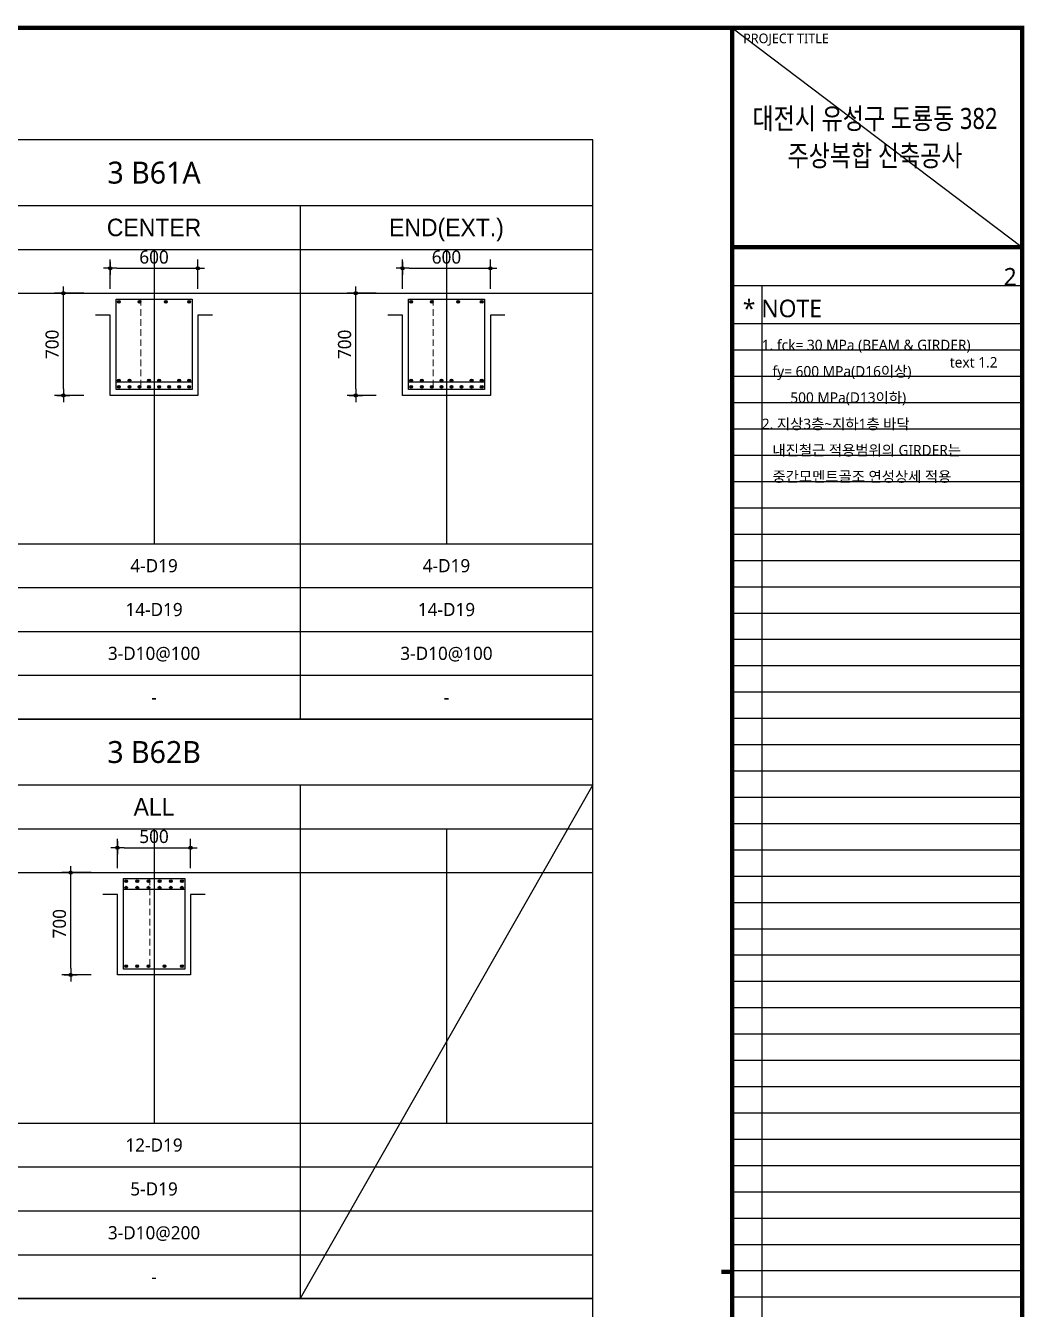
# Model space of a CAD drawing. Header units: millimetres. Extents: x 0 to 252030, y -124740 to 196020.
# Drawn here: x 68275 to 75105, y 151177 to 159960 of the extents above; entities that cross this region are included whole.
import ezdxf
from ezdxf.enums import TextEntityAlignment as Align

# ---------------------------------------------------------------- set-up
doc = ezdxf.new("R2010")
doc.units = ezdxf.units.MM
doc.header["$LTSCALE"] = 30
doc.linetypes.add('HID', pattern=[2.3, 1.5, -0.8])
doc.layers.get('DEFPOINTS').update_dxf_attribs({"color": 142})
for name, color, linetype in [('0-SEC1', 3, 'Continuous'), ('CON', 2, 'Continuous'), ('DIM', 7, 'Continuous'), ('ETC', 7, 'Continuous'), ('S-철근', 3, 'Continuous'), ('SHEET', 7, 'Continuous'), ('TEX', 3, 'Continuous'), ('TXT', 3, 'Continuous'), ('XR-FORM_(도룡동)$0$AA-SHEET', 9, 'Continuous'), ('XR-FORM_(도룡동)$0$Sheet', 7, 'Continuous'), ('XR-FORM_(도룡동)$0$Sheet-text', 3, 'Continuous')]:
    doc.layers.add(name, color=color, linetype=linetype)
doc.layers.add('TieBar', color=7, linetype='HID', lineweight=0)
doc.styles.get("Standard").update_dxf_attribs({"font": 'malgun.ttf'})
doc.styles.add('XR-FORM_(도룡동)$3$맑은고딕', font='malgun.ttf')
doc.styles.add('돋움', font='Dotum.ttf')
doc.styles.add('맑은 고딕', font='malgun.ttf')
doc.dimstyles.new('30NDIM', dxfattribs={"dimscale": 50, "dimtxt": 3, "dimasz": 1.5, "dimexe": 2, "dimexo": 6, "dimgap": 1, "dimtad": 1, "dimdec": 0, "dimrnd": 0.25, "dimzin": 0, "dimdsep": 46, "dimtxsty": 'Standard', "dimblk": 'Z_DOT', "dimcen": 5, "dimclrd": 256, "dimclre": 256, "dimclrt": 3, "dimadec": 0, "dimazin": 0, "dimtm": 1e-09, "dimtfac": 1, "dimtdec": 0, "dimtix": 1, "dimtmove": 2, "dimatfit": 1, "dimldrblk": 'Z_DOT', "dimfxl": 1, "dimtolj": 1, "dimtzin": 0, "dimarcsym": 0})

# ---------------------------------------------------------------- blocks, each defined once
blk = doc.blocks.new('XR-FORM_(도룡동)$0$S')
at = {"layer": 'DEFPOINTS'}
for p, q in [((75750, 52950), (82250, 52950)), ((75640, 52073), (82226, 52073)), ((76315, 52073), (76315, 20700)), ((82250, 51196), (75640, 51196)), ((82250, 50596), (75640, 50596)), ((82250, 49996), (75640, 49996)), ((82250, 49396), (75640, 49396)), ((82250, 48796), (75640, 48796)), ((82250, 48196), (75640, 48196)), ((82250, 47596), (75640, 47596)), ((82250, 46996), (75640, 46996)), ((82250, 46396), (75640, 46396)), ((82250, 45796), (75640, 45796)), ((82250, 45196), (75640, 45196)), ((82250, 44596), (75640, 44596)), ((82250, 43996), (75640, 43996)), ((82250, 43396), (75640, 43396)), ((82250, 42796), (75640, 42796)), ((82250, 42196), (75640, 42196)), ((82250, 41596), (75640, 41596)), ((82250, 40996), (75640, 40996)), ((82250, 40396), (75640, 40396)), ((82250, 39796), (75640, 39796)), ((82250, 39196), (75640, 39196)), ((82250, 38596), (75640, 38596)), ((82250, 37996), (75640, 37996)), ((82250, 37396), (75640, 37396)), ((82250, 36796), (75640, 36796)), ((82250, 36196), (75640, 36196)), ((82250, 35596), (75640, 35596)), ((82250, 34996), (75640, 34996)), ((82250, 34396), (75640, 34396)), ((82250, 33796), (75640, 33796)), ((82250, 33196), (75640, 33196)), ((82250, 32596), (75640, 32596)), ((82250, 31996), (75640, 31996)), ((82250, 31396), (75640, 31396)), ((82250, 30796), (75640, 30796)), ((82250, 30196), (75640, 30196)), ((82250, 29596), (75640, 29596)), ((82250, 28996), (75640, 28996))]:
    blk.add_line(p, q, dxfattribs=at)
at = {"layer": 'XR-FORM_(도룡동)$0$AA-SHEET', "const_width": 99.9}
blk.add_lwpolyline([(75750, 52950), (82250, 52950)], dxfattribs=at)
at = {"layer": 'XR-FORM_(도룡동)$0$Sheet', "const_width": 100}
blk.add_lwpolyline([(1850, 57950), (82250, 57950), (82250, 1200), (1850, 1200)], close=True, dxfattribs=at)
for points in [[(75640, 57950), (75640, 1200)], [(75640, 52950), (82250, 52950)]]:
    blk.add_lwpolyline(points, dxfattribs=at)
at = {"layer": 'XR-FORM_(도룡동)$0$Sheet', "linetype": 'Continuous', "const_width": 100}
blk.add_lwpolyline([(75640, 29575), (75390, 29575)], dxfattribs=at)
at = {"layer": 'DEFPOINTS', "style": 'XR-FORM_(도룡동)$3$맑은고딕'}
blk.add_text('2', height=400, dxfattribs=at).set_placement((82126, 52273), align=Align.MIDDLE_RIGHT)
blk.add_text('text 1.2', height=240, dxfattribs=at).set_placement((80599, 50202))
at = {"layer": 'XR-FORM_(도룡동)$0$Sheet', "style": 'XR-FORM_(도룡동)$3$맑은고딕'}
blk.add_text('PROJECT TITLE', height=220, dxfattribs=at).set_placement((75890, 57600))
at = {"layer": 'XR-FORM_(도룡동)$0$Sheet-text', "style": 'XR-FORM_(도룡동)$3$맑은고딕'}
blk.add_text('* NOTE', height=400, dxfattribs=at).set_placement((75881, 51550), align=Align.MIDDLE_LEFT)
blk = doc.blocks.new('XR-FORM_(도룡동)', base_point=(101.33, -56114.51))
at = {"layer": 'DEFPOINTS'}
blk.add_line((377.95, 289.75), (411, 264.75), dxfattribs=at)
at = {"xscale": 0.005, "yscale": 0.005, "zscale": 0.005}
blk.add_blockref('XR-FORM_(도룡동)$0$S', (-0.25, 0), dxfattribs=at)
at = {"layer": 'XR-FORM_(도룡동)$0$Sheet-text', "style": 'XR-FORM_(도룡동)$3$맑은고딕', "width": 0.8}
for s, p in [('대전시 유성구 도룡동 382', (394.23, 279.42)), ('주상복합 신축공사', (394.23, 275.17))]:
    blk.add_text(s, height=2.4, dxfattribs=at).set_placement(p, align=Align.MIDDLE_CENTER)
blk = doc.blocks.new('NOTE-보일람표')
at = {"layer": 'TEX', "style": '맑은 고딕'}
for s, p in [('1. fck= 30 MPa (BEAM & GIRDER)', (0, -144)), ('   fy= 600 MPa(D16이상) ', (0, -324)), ('        500 MPa(D13이하)', (0, -504)), ('2. 지상3층~지하1층 바닥', (0, -684)), ('   내진철근 적용범위의 GIRDER는', (0, -864)), ('   중간모멘트골조 연성상세 적용', (0, -1044))]:
    blk.add_text(s, height=72, dxfattribs=at).set_placement(p, align=Align.MIDDLE_LEFT)
blk = doc.blocks.new('4등분')
at = {"layer": 'DEFPOINTS'}
for p, q in [((1000, 3214.5), (1000, 1200)), ((3000, 3214.5), (3000, 1200)), ((5000, 3214.5), (5000, 1200)), ((0, 2914.5), (6000, 2914.5))]:
    blk.add_line(p, q, dxfattribs=at)
at = {"layer": 'SHEET'}
blk.add_line((0, 3514.5), (6000, 3514.5), dxfattribs=at)
at = {"layer": 'SHEET', "color": 6}
for p, q in [((2000, 3514.5), (2000, 0)), ((4000, 3514.5), (4000, 0)), ((0, 3214.5), (6000, 3214.5)), ((0, 1200), (6000, 1200)), ((0, 900), (6000, 900)), ((0, 600), (6000, 600)), ((0, 300), (6000, 300))]:
    blk.add_line(p, q, dxfattribs=at)
at = {"layer": 'SHEET'}
blk.add_lwpolyline([(6000, 3964.5), (0, 3964.5), (0, 0), (6000, 0)], close=True, dxfattribs=at)
blk = doc.blocks.new('Z_DOT')
at = {"layer": 'DIM', "color": 0}
for p, q in [((-1, 0), (1, 0)), ((0, -1), (0, 1))]:
    blk.add_line(p, q, dxfattribs=at)
for radius in [0.25, 0.125]:
    blk.add_circle((0, 0), radius, dxfattribs=at)
blk = doc.blocks.new('*D193')
at = {"layer": 'DEFPOINTS', "color": 0, "transparency": 16777216}
for p in [(69453, 158299.7), (68853, 157979.5), (69453, 157979.5)]:
    blk.add_point(p, dxfattribs=at)
at = {"layer": 'DIM', "lineweight": -2, "transparency": 16777216}
for p, q in [((68853, 158159.5), (68853, 158359.7)), ((68898, 158299.7), (69408, 158299.7)), ((69453, 158159.5), (69453, 158359.7))]:
    blk.add_line(p, q, dxfattribs=at)
at = {"layer": 'DIM', "lineweight": -2, "transparency": 16777216, "xscale": 45, "yscale": 45, "zscale": 45, "rotation": 180}
blk.add_blockref('Z_DOT', (68853, 158299.7), dxfattribs=at)
at = {"layer": 'DIM', "lineweight": -2, "transparency": 16777216, "xscale": 45, "yscale": 45, "zscale": 45}
blk.add_blockref('Z_DOT', (69453, 158299.7), dxfattribs=at)
at = {"layer": 'DIM', "color": 3, "transparency": 16777216, "insert": (69153, 158376.1), "char_height": 90, "attachment_point": 5}
blk.add_mtext('\\A1;600', dxfattribs=at)
blk = doc.blocks.new('*D194')
at = {"layer": 'DEFPOINTS', "color": 0, "transparency": 16777216}
for p in [(68532.8, 158129.5), (68853, 158129.5), (68853, 157429.5)]:
    blk.add_point(p, dxfattribs=at)
at = {"layer": 'DIM', "lineweight": -2, "transparency": 16777216}
for p, q in [((68673, 158129.5), (68472.8, 158129.5)), ((68532.8, 157474.5), (68532.8, 158084.5)), ((68673, 157429.5), (68472.8, 157429.5))]:
    blk.add_line(p, q, dxfattribs=at)
at = {"layer": 'DIM', "lineweight": -2, "transparency": 16777216, "xscale": 45, "yscale": 45, "zscale": 45}
for p, rotation in [((68532.8, 158129.5), 90), ((68532.8, 157429.5), 270)]:
    blk.add_blockref('Z_DOT', p, dxfattribs=dict(at, rotation=rotation))
at = {"layer": 'DIM', "color": 3, "transparency": 16777216, "insert": (68456.4, 157779.5), "char_height": 90, "attachment_point": 5, "rotation": 90}
blk.add_mtext('\\A1;700', dxfattribs=at)
blk = doc.blocks.new('*D195')
at = {"layer": 'DEFPOINTS', "color": 0, "transparency": 16777216}
for p in [(71453, 158299.7), (70853, 157979.5), (71453, 157979.5)]:
    blk.add_point(p, dxfattribs=at)
at = {"layer": 'DIM', "lineweight": -2, "transparency": 16777216}
for p, q in [((70853, 158159.5), (70853, 158359.7)), ((70898, 158299.7), (71408, 158299.7)), ((71453, 158159.5), (71453, 158359.7))]:
    blk.add_line(p, q, dxfattribs=at)
at = {"layer": 'DIM', "lineweight": -2, "transparency": 16777216, "xscale": 45, "yscale": 45, "zscale": 45, "rotation": 180}
blk.add_blockref('Z_DOT', (70853, 158299.7), dxfattribs=at)
at = {"layer": 'DIM', "lineweight": -2, "transparency": 16777216, "xscale": 45, "yscale": 45, "zscale": 45}
blk.add_blockref('Z_DOT', (71453, 158299.7), dxfattribs=at)
at = {"layer": 'DIM', "color": 3, "transparency": 16777216, "insert": (71153, 158376.1), "char_height": 90, "attachment_point": 5}
blk.add_mtext('\\A1;600', dxfattribs=at)
blk = doc.blocks.new('*D196')
at = {"layer": 'DEFPOINTS', "color": 0, "transparency": 16777216}
for p in [(70532.8, 158129.5), (70853, 158129.5), (70853, 157429.5)]:
    blk.add_point(p, dxfattribs=at)
at = {"layer": 'DIM', "lineweight": -2, "transparency": 16777216}
for p, q in [((70673, 158129.5), (70472.8, 158129.5)), ((70532.8, 157474.5), (70532.8, 158084.5)), ((70673, 157429.5), (70472.8, 157429.5))]:
    blk.add_line(p, q, dxfattribs=at)
at = {"layer": 'DIM', "lineweight": -2, "transparency": 16777216, "xscale": 45, "yscale": 45, "zscale": 45}
for p, rotation in [((70532.8, 158129.5), 90), ((70532.8, 157429.5), 270)]:
    blk.add_blockref('Z_DOT', p, dxfattribs=dict(at, rotation=rotation))
at = {"layer": 'DIM', "color": 3, "transparency": 16777216, "insert": (70456.4, 157779.5), "char_height": 90, "attachment_point": 5, "rotation": 90}
blk.add_mtext('\\A1;700', dxfattribs=at)
blk = doc.blocks.new('*D209')
at = {"layer": 'DEFPOINTS', "color": 0, "transparency": 16777216}
for p in [(69403, 154335.2), (68903, 154015), (69403, 154015)]:
    blk.add_point(p, dxfattribs=at)
at = {"layer": 'DIM', "lineweight": -2, "transparency": 16777216}
for p, q in [((68903, 154195), (68903, 154395.2)), ((68948, 154335.2), (69358, 154335.2)), ((69403, 154195), (69403, 154395.2))]:
    blk.add_line(p, q, dxfattribs=at)
at = {"layer": 'DIM', "lineweight": -2, "transparency": 16777216, "xscale": 45, "yscale": 45, "zscale": 45, "rotation": 180}
blk.add_blockref('Z_DOT', (68903, 154335.2), dxfattribs=at)
at = {"layer": 'DIM', "lineweight": -2, "transparency": 16777216, "xscale": 45, "yscale": 45, "zscale": 45}
blk.add_blockref('Z_DOT', (69403, 154335.2), dxfattribs=at)
at = {"layer": 'DIM', "color": 3, "transparency": 16777216, "insert": (69153, 154411.6), "char_height": 90, "attachment_point": 5}
blk.add_mtext('\\A1;500', dxfattribs=at)
blk = doc.blocks.new('*D210')
at = {"layer": 'DEFPOINTS', "color": 0, "transparency": 16777216}
for p in [(68582.8, 154165), (68903, 154165), (68903, 153465)]:
    blk.add_point(p, dxfattribs=at)
at = {"layer": 'DIM', "lineweight": -2, "transparency": 16777216}
for p, q in [((68723, 154165), (68522.8, 154165)), ((68582.8, 153510), (68582.8, 154120)), ((68723, 153465), (68522.8, 153465))]:
    blk.add_line(p, q, dxfattribs=at)
at = {"layer": 'DIM', "lineweight": -2, "transparency": 16777216, "xscale": 45, "yscale": 45, "zscale": 45}
for p, rotation in [((68582.8, 154165), 90), ((68582.8, 153465), 270)]:
    blk.add_blockref('Z_DOT', p, dxfattribs=dict(at, rotation=rotation))
at = {"layer": 'DIM', "color": 3, "transparency": 16777216, "insert": (68506.4, 153815), "char_height": 90, "attachment_point": 5, "rotation": 90}
blk.add_mtext('\\A1;700', dxfattribs=at)

msp = doc.modelspace()

# ---------------------------------------------------------------- hatches: boundary and pattern name
at = {"layer": 'S-철근'}
h = msp.add_hatch(color=256, dxfattribs=at)
edge = h.paths.add_edge_path()
edge.add_arc((68912.08013, 158070.41992), 9.55, 0, 180)
edge.add_arc((68912.08013, 158070.41992), 9.55, 180, 360)
h = msp.add_hatch(color=256, dxfattribs=at)
edge = h.paths.add_edge_path()
edge.add_arc((69053.59347, 158070.41992), 9.55, 0, 180)
edge.add_arc((69053.59347, 158070.41992), 9.55, 180, 360)
h = msp.add_hatch(color=256, dxfattribs=at)
edge = h.paths.add_edge_path()
edge.add_arc((69233.3068, 158070.41992), 9.55, 0, 180)
edge.add_arc((69233.3068, 158070.41992), 9.55, 180, 360)
h = msp.add_hatch(color=256, dxfattribs=at)
edge = h.paths.add_edge_path()
edge.add_arc((69393.92013, 158070.41992), 9.55, 0, 180)
edge.add_arc((69393.92013, 158070.41992), 9.55, 180, 360)
h = msp.add_hatch(color=256, dxfattribs=at)
edge = h.paths.add_edge_path()
edge.add_arc((70912.08013, 158070.41992), 9.55, 0, 180)
edge.add_arc((70912.08013, 158070.41992), 9.55, 180, 360)
h = msp.add_hatch(color=256, dxfattribs=at)
edge = h.paths.add_edge_path()
edge.add_arc((71053.59347, 158070.41992), 9.55, 0, 180)
edge.add_arc((71053.59347, 158070.41992), 9.55, 180, 360)
h = msp.add_hatch(color=256, dxfattribs=at)
edge = h.paths.add_edge_path()
edge.add_arc((71233.3068, 158070.41992), 9.55, 0, 180)
edge.add_arc((71233.3068, 158070.41992), 9.55, 180, 360)
h = msp.add_hatch(color=256, dxfattribs=at)
edge = h.paths.add_edge_path()
edge.add_arc((71393.92013, 158070.41992), 9.55, 0, 180)
edge.add_arc((71393.92013, 158070.41992), 9.55, 180, 360)
h = msp.add_hatch(color=256, dxfattribs=at)
edge = h.paths.add_edge_path()
edge.add_arc((68912.08013, 157532.67992), 9.55, 0, 180)
edge.add_arc((68912.08013, 157532.67992), 9.55, 180, 360)
h = msp.add_hatch(color=256, dxfattribs=at)
edge = h.paths.add_edge_path()
edge.add_arc((68912.08013, 157488.57992), 9.55, 0, 180)
edge.add_arc((68912.08013, 157488.57992), 9.55, 180, 360)
h = msp.add_hatch(color=256, dxfattribs=at)
edge = h.paths.add_edge_path()
edge.add_arc((68984.71725, 157532.67992), 9.55, 0, 180)
edge.add_arc((68984.71725, 157532.67992), 9.55, 180, 360)
h = msp.add_hatch(color=256, dxfattribs=at)
edge = h.paths.add_edge_path()
edge.add_arc((68984.71725, 157488.57992), 9.55, 0, 180)
edge.add_arc((68984.71725, 157488.57992), 9.55, 180, 360)
h = msp.add_hatch(color=256, dxfattribs=at)
edge = h.paths.add_edge_path()
edge.add_arc((69053.59347, 157488.57992), 9.55, 0, 180)
edge.add_arc((69053.59347, 157488.57992), 9.55, 180, 360)
h = msp.add_hatch(color=256, dxfattribs=at)
edge = h.paths.add_edge_path()
edge.add_arc((69118.58299, 157532.67992), 9.55, 0, 180)
edge.add_arc((69118.58299, 157532.67992), 9.55, 180, 360)
h = msp.add_hatch(color=256, dxfattribs=at)
edge = h.paths.add_edge_path()
edge.add_arc((69118.58299, 157488.57992), 9.55, 0, 180)
edge.add_arc((69118.58299, 157488.57992), 9.55, 180, 360)
h = msp.add_hatch(color=256, dxfattribs=at)
edge = h.paths.add_edge_path()
edge.add_arc((69187.41728, 157532.67992), 9.55, 0, 180)
edge.add_arc((69187.41728, 157532.67992), 9.55, 180, 360)
h = msp.add_hatch(color=256, dxfattribs=at)
edge = h.paths.add_edge_path()
edge.add_arc((69187.41728, 157488.57992), 9.55, 0, 180)
edge.add_arc((69187.41728, 157488.57992), 9.55, 180, 360)
h = msp.add_hatch(color=256, dxfattribs=at)
edge = h.paths.add_edge_path()
edge.add_arc((69256.25156, 157488.57992), 9.55, 0, 180)
edge.add_arc((69256.25156, 157488.57992), 9.55, 180, 360)
h = msp.add_hatch(color=256, dxfattribs=at)
edge = h.paths.add_edge_path()
edge.add_arc((69325.08585, 157532.67992), 9.55, 0, 180)
edge.add_arc((69325.08585, 157532.67992), 9.55, 180, 360)
h = msp.add_hatch(color=256, dxfattribs=at)
edge = h.paths.add_edge_path()
edge.add_arc((69325.08585, 157488.57992), 9.55, 0, 180)
edge.add_arc((69325.08585, 157488.57992), 9.55, 180, 360)
h = msp.add_hatch(color=256, dxfattribs=at)
edge = h.paths.add_edge_path()
edge.add_arc((69393.92013, 157532.67992), 9.55, 0, 180)
edge.add_arc((69393.92013, 157532.67992), 9.55, 180, 360)
h = msp.add_hatch(color=256, dxfattribs=at)
edge = h.paths.add_edge_path()
edge.add_arc((69393.92013, 157488.57992), 9.55, 0, 180)
edge.add_arc((69393.92013, 157488.57992), 9.55, 180, 360)
h = msp.add_hatch(color=256, dxfattribs=at)
edge = h.paths.add_edge_path()
edge.add_arc((70912.08013, 157532.67992), 9.55, 0, 180)
edge.add_arc((70912.08013, 157532.67992), 9.55, 180, 360)
h = msp.add_hatch(color=256, dxfattribs=at)
edge = h.paths.add_edge_path()
edge.add_arc((70912.08013, 157488.57992), 9.55, 0, 180)
edge.add_arc((70912.08013, 157488.57992), 9.55, 180, 360)
h = msp.add_hatch(color=256, dxfattribs=at)
edge = h.paths.add_edge_path()
edge.add_arc((70984.71725, 157532.67992), 9.55, 0, 180)
edge.add_arc((70984.71725, 157532.67992), 9.55, 180, 360)
h = msp.add_hatch(color=256, dxfattribs=at)
edge = h.paths.add_edge_path()
edge.add_arc((70984.71725, 157488.57992), 9.55, 0, 180)
edge.add_arc((70984.71725, 157488.57992), 9.55, 180, 360)
h = msp.add_hatch(color=256, dxfattribs=at)
edge = h.paths.add_edge_path()
edge.add_arc((71053.59347, 157488.57992), 9.55, 0, 180)
edge.add_arc((71053.59347, 157488.57992), 9.55, 180, 360)
h = msp.add_hatch(color=256, dxfattribs=at)
edge = h.paths.add_edge_path()
edge.add_arc((71118.58299, 157532.67992), 9.55, 0, 180)
edge.add_arc((71118.58299, 157532.67992), 9.55, 180, 360)
h = msp.add_hatch(color=256, dxfattribs=at)
edge = h.paths.add_edge_path()
edge.add_arc((71118.58299, 157488.57992), 9.55, 0, 180)
edge.add_arc((71118.58299, 157488.57992), 9.55, 180, 360)
h = msp.add_hatch(color=256, dxfattribs=at)
edge = h.paths.add_edge_path()
edge.add_arc((71187.41728, 157532.67992), 9.55, 0, 180)
edge.add_arc((71187.41728, 157532.67992), 9.55, 180, 360)
h = msp.add_hatch(color=256, dxfattribs=at)
edge = h.paths.add_edge_path()
edge.add_arc((71187.41728, 157488.57992), 9.55, 0, 180)
edge.add_arc((71187.41728, 157488.57992), 9.55, 180, 360)
h = msp.add_hatch(color=256, dxfattribs=at)
edge = h.paths.add_edge_path()
edge.add_arc((71256.25156, 157488.57992), 9.55, 0, 180)
edge.add_arc((71256.25156, 157488.57992), 9.55, 180, 360)
h = msp.add_hatch(color=256, dxfattribs=at)
edge = h.paths.add_edge_path()
edge.add_arc((71325.08585, 157532.67992), 9.55, 0, 180)
edge.add_arc((71325.08585, 157532.67992), 9.55, 180, 360)
h = msp.add_hatch(color=256, dxfattribs=at)
edge = h.paths.add_edge_path()
edge.add_arc((71325.08585, 157488.57992), 9.55, 0, 180)
edge.add_arc((71325.08585, 157488.57992), 9.55, 180, 360)
h = msp.add_hatch(color=256, dxfattribs=at)
edge = h.paths.add_edge_path()
edge.add_arc((71393.92013, 157532.67992), 9.55, 0, 180)
edge.add_arc((71393.92013, 157532.67992), 9.55, 180, 360)
h = msp.add_hatch(color=256, dxfattribs=at)
edge = h.paths.add_edge_path()
edge.add_arc((71393.92013, 157488.57992), 9.55, 0, 180)
edge.add_arc((71393.92013, 157488.57992), 9.55, 180, 360)
h = msp.add_hatch(color=256, dxfattribs=at)
edge = h.paths.add_edge_path()
edge.add_arc((68962.08013, 154105.91992), 9.55, 0, 180)
edge.add_arc((68962.08013, 154105.91992), 9.55, 180, 360)
h = msp.add_hatch(color=256, dxfattribs=at)
edge = h.paths.add_edge_path()
edge.add_arc((68962.08013, 154061.81992), 9.55, 0, 180)
edge.add_arc((68962.08013, 154061.81992), 9.55, 180, 360)
h = msp.add_hatch(color=256, dxfattribs=at)
edge = h.paths.add_edge_path()
edge.add_arc((69038.44813, 154105.91992), 9.55, 0, 180)
edge.add_arc((69038.44813, 154105.91992), 9.55, 180, 360)
h = msp.add_hatch(color=256, dxfattribs=at)
edge = h.paths.add_edge_path()
edge.add_arc((69038.44813, 154061.81992), 9.55, 0, 180)
edge.add_arc((69038.44813, 154061.81992), 9.55, 180, 360)
h = msp.add_hatch(color=256, dxfattribs=at)
edge = h.paths.add_edge_path()
edge.add_arc((69114.81613, 154105.91992), 9.55, 0, 180)
edge.add_arc((69114.81613, 154105.91992), 9.55, 180, 360)
h = msp.add_hatch(color=256, dxfattribs=at)
edge = h.paths.add_edge_path()
edge.add_arc((69114.81613, 154061.81992), 9.55, 0, 180)
edge.add_arc((69114.81613, 154061.81992), 9.55, 180, 360)
h = msp.add_hatch(color=256, dxfattribs=at)
edge = h.paths.add_edge_path()
edge.add_arc((69191.18413, 154105.91992), 9.55, 0, 180)
edge.add_arc((69191.18413, 154105.91992), 9.55, 180, 360)
h = msp.add_hatch(color=256, dxfattribs=at)
edge = h.paths.add_edge_path()
edge.add_arc((69191.18413, 154061.81992), 9.55, 0, 180)
edge.add_arc((69191.18413, 154061.81992), 9.55, 180, 360)
h = msp.add_hatch(color=256, dxfattribs=at)
edge = h.paths.add_edge_path()
edge.add_arc((69267.55213, 154105.91992), 9.55, 0, 180)
edge.add_arc((69267.55213, 154105.91992), 9.55, 180, 360)
h = msp.add_hatch(color=256, dxfattribs=at)
edge = h.paths.add_edge_path()
edge.add_arc((69267.55213, 154061.81992), 9.55, 0, 180)
edge.add_arc((69267.55213, 154061.81992), 9.55, 180, 360)
h = msp.add_hatch(color=256, dxfattribs=at)
edge = h.paths.add_edge_path()
edge.add_arc((69343.92013, 154105.91992), 9.55, 0, 180)
edge.add_arc((69343.92013, 154105.91992), 9.55, 180, 360)
h = msp.add_hatch(color=256, dxfattribs=at)
edge = h.paths.add_edge_path()
edge.add_arc((69343.92013, 154061.81992), 9.55, 0, 180)
edge.add_arc((69343.92013, 154061.81992), 9.55, 180, 360)
h = msp.add_hatch(color=256, dxfattribs=at)
edge = h.paths.add_edge_path()
edge.add_arc((68962.08013, 153524.07992), 9.55, 0, 180)
edge.add_arc((68962.08013, 153524.07992), 9.55, 180, 360)
h = msp.add_hatch(color=256, dxfattribs=at)
edge = h.paths.add_edge_path()
edge.add_arc((69036.93041, 153524.07992), 9.55, 0, 180)
edge.add_arc((69036.93041, 153524.07992), 9.55, 180, 360)
h = msp.add_hatch(color=256, dxfattribs=at)
edge = h.paths.add_edge_path()
edge.add_arc((69114.81613, 153524.07992), 9.55, 0, 180)
edge.add_arc((69114.81613, 153524.07992), 9.55, 180, 360)
h = msp.add_hatch(color=256, dxfattribs=at)
edge = h.paths.add_edge_path()
edge.add_arc((69224.67969, 153524.07992), 9.55, 0, 180)
edge.add_arc((69224.67969, 153524.07992), 9.55, 180, 360)
h = msp.add_hatch(color=256, dxfattribs=at)
edge = h.paths.add_edge_path()
edge.add_arc((69343.92013, 153524.07992), 9.55, 0, 180)
edge.add_arc((69343.92013, 153524.07992), 9.55, 180, 360)

# ---------------------------------------------------------------- linework, layer by layer
at = {"layer": 'CON', "color": 8}
for p, q in [((68753.00013, 158129.49992), (69553.00013, 158129.49992)), ((70753.00013, 158129.49992), (71553.00013, 158129.49992)), ((68803.00013, 154164.99992), (69503.00013, 154164.99992))]:
    msp.add_line(p, q, dxfattribs=at)
for points in [[(69553.00013, 157979.49992), (69453.00013, 157979.49992), (69453.00013, 157429.49992), (68853.00013, 157429.49992), (68853.00013, 157979.49992), (68753.00013, 157979.49992)], [(71553.00013, 157979.49992), (71453.00013, 157979.49992), (71453.00013, 157429.49992), (70853.00013, 157429.49992), (70853.00013, 157979.49992), (70753.00013, 157979.49992)], [(69503.00013, 154014.99992), (69403.00013, 154014.99992), (69403.00013, 153464.99992), (68903.00013, 153464.99992), (68903.00013, 154014.99992), (68803.00013, 154014.99992)]]:
    msp.add_lwpolyline(points, dxfattribs=at)
at = {"layer": 'ETC', "color": 8}
for p, q in [((68893.00013, 157523.12992), (69413.00013, 157523.12992)), ((70893.00013, 157523.12992), (71413.00013, 157523.12992)), ((68943.00013, 154052.26992), (69363.00013, 154052.26992))]:
    msp.add_line(p, q, dxfattribs=at)
at = {"layer": 'S-철근'}
for points in [[(68893.00013, 157469.49992), (68893.00013, 158089.49992), (69413.00013, 158089.49992), (69413.00013, 157469.49992), (68893.00013, 157469.49992)], [(70893.00013, 157469.49992), (70893.00013, 158089.49992), (71413.00013, 158089.49992), (71413.00013, 157469.49992), (70893.00013, 157469.49992)], [(68943.00013, 153504.99992), (68943.00013, 154124.99992), (69363.00013, 154124.99992), (69363.00013, 153504.99992), (68943.00013, 153504.99992)]]:
    msp.add_lwpolyline(points, dxfattribs=at)
for centre in [(68912.08013, 158070.41992), (69053.59347, 158070.41992), (69233.3068, 158070.41992), (69393.92013, 158070.41992), (70912.08013, 158070.41992), (71053.59347, 158070.41992), (71233.3068, 158070.41992), (71393.92013, 158070.41992), (68912.08013, 157532.67992), (68912.08013, 157488.57992), (68984.71725, 157532.67992), (68984.71725, 157488.57992), (69053.59347, 157488.57992), (69118.58299, 157532.67992), (69118.58299, 157488.57992), (69187.41728, 157532.67992), (69187.41728, 157488.57992), (69256.25156, 157488.57992), (69325.08585, 157532.67992), (69325.08585, 157488.57992), (69393.92013, 157532.67992), (69393.92013, 157488.57992), (70912.08013, 157532.67992), (70912.08013, 157488.57992), (70984.71725, 157532.67992), (70984.71725, 157488.57992), (71053.59347, 157488.57992), (71118.58299, 157532.67992), (71118.58299, 157488.57992), (71187.41728, 157532.67992), (71187.41728, 157488.57992), (71256.25156, 157488.57992), (71325.08585, 157532.67992), (71325.08585, 157488.57992), (71393.92013, 157532.67992), (71393.92013, 157488.57992), (68962.08013, 154105.91992), (68962.08013, 154061.81992), (69038.44813, 154105.91992), (69038.44813, 154061.81992), (69114.81613, 154105.91992), (69114.81613, 154061.81992), (69191.18413, 154105.91992), (69191.18413, 154061.81992), (69267.55213, 154105.91992), (69267.55213, 154061.81992), (69343.92013, 154105.91992), (69343.92013, 154061.81992), (68962.08013, 153524.07992), (69036.93041, 153524.07992), (69114.81613, 153524.07992), (69224.67969, 153524.07992), (69343.92013, 153524.07992)]:
    msp.add_circle(centre, 9.55, dxfattribs=at)
at = {"layer": 'SHEET'}
msp.add_line((72153.00013, 154764.99992), (70153.00013, 151250.49992), dxfattribs=at)
at = {"layer": 'TieBar'}
for p, q in [((69063.14347, 158089.49992), (69063.14347, 157469.49992)), ((71063.14347, 158089.49992), (71063.14347, 157469.49992)), ((69124.36613, 154124.99992), (69124.36613, 153504.99992))]:
    msp.add_line(p, q, dxfattribs=at)

# ---------------------------------------------------------------- block references
for p in [(66153.00013, 155214.99992), (66153.00013, 151250.49992), (66153.00013, 147285.99992)]:
    msp.add_blockref('4등분', p)
at = {"layer": '0-SEC1', "xscale": 60, "yscale": 60, "zscale": 60}
msp.add_blockref('XR-FORM_(도룡동)', (56510.02429, -3224310.57868), dxfattribs=at)
at = {"layer": 'S-철근'}
msp.add_blockref('NOTE-보일람표', (73309.3931, 157918.91905), dxfattribs=at)

# ---------------------------------------------------------------- texts
at = {"layer": 'TXT', "color": 2, "style": '맑은 고딕'}
for s, p in [('3 B61A', (69153.00013, 158954.49992)), ('3 B62B', (69153.00013, 154989.99992))]:
    msp.add_text(s, height=150, dxfattribs=at).set_placement(p, align=Align.MIDDLE_CENTER)
at = {"layer": 'TXT'}
for s, height, style, p in [('CENTER', 120, '돋움', (69153.00013, 158579.49992)), ('END(EXT.)', 120, '돋움', (71153.00013, 158579.49992)), ('4-D19', 90, '맑은 고딕', (69153.00013, 156264.99992)), ('4-D19', 90, '맑은 고딕', (71153.00013, 156264.99992)), ('14-D19', 90, '맑은 고딕', (69153.00013, 155964.99992)), ('14-D19', 90, '맑은 고딕', (71153.00013, 155964.99992)), ('3-D10@100', 90, '맑은 고딕', (69153.00013, 155664.99992)), ('3-D10@100', 90, '맑은 고딕', (71153.00013, 155664.99992)), ('-', 90, '맑은 고딕', (69153.00013, 155364.99992)), ('-', 90, '맑은 고딕', (71153.00013, 155364.99992)), ('ALL', 120, '돋움', (69153.00013, 154614.99992)), ('12-D19', 90, '맑은 고딕', (69153.00013, 152300.49992)), ('5-D19', 90, '맑은 고딕', (69153.00013, 152000.49992)), ('3-D10@200', 90, '맑은 고딕', (69153.00013, 151700.49992)), ('-', 90, '맑은 고딕', (69153.00013, 151400.49992))]:
    msp.add_text(s, height=height, dxfattribs=dict(at, style=style)).set_placement(p, align=Align.MIDDLE_CENTER)

# ---------------------------------------------------------------- dimensions: what is measured, and where the dimension line sits
at = {"layer": 'DIM'}
for base, p1, p2, picture, middle in [((69453.00013, 158299.65148), (68853.00013, 157979.49992), (69453.00013, 157979.49992), '*D193', (69153.00013, 158376.14945)), ((71453.00013, 158299.65148), (70853.00013, 157979.49992), (71453.00013, 157979.49992), '*D195', (71153.00013, 158376.14945)), ((69403.00013, 154335.15148), (68903.00013, 154014.99992), (69403.00013, 154014.99992), '*D209', (69153.00013, 154411.64945))]:
    dim = msp.add_linear_dim(base=base, p1=p1, p2=p2, dimstyle='30NDIM', override={"dimscale": 30, "dimtxsty": 'Standard'}, dxfattribs=at)
    dim.commit()
    dim.dimension.update_dxf_attribs({"geometry": picture, "text_midpoint": middle})
for base, p1, p2, picture, middle in [((68532.84857, 158129.49992), (68853.00013, 157429.49992), (68853.00013, 158129.49992), '*D194', (68456.3506, 157779.49992)), ((70532.84857, 158129.49992), (70853.00013, 157429.49992), (70853.00013, 158129.49992), '*D196', (70456.3506, 157779.49992)), ((68582.84857, 154164.99992), (68903.00013, 153464.99992), (68903.00013, 154164.99992), '*D210', (68506.3506, 153814.99992))]:
    dim = msp.add_linear_dim(base=base, p1=p1, p2=p2, angle=90, dimstyle='30NDIM', override={"dimscale": 30, "dimtxsty": 'Standard'}, dxfattribs=at)
    dim.commit()
    dim.dimension.update_dxf_attribs({"geometry": picture, "text_midpoint": middle})

doc.saveas('drawing.dxf')
